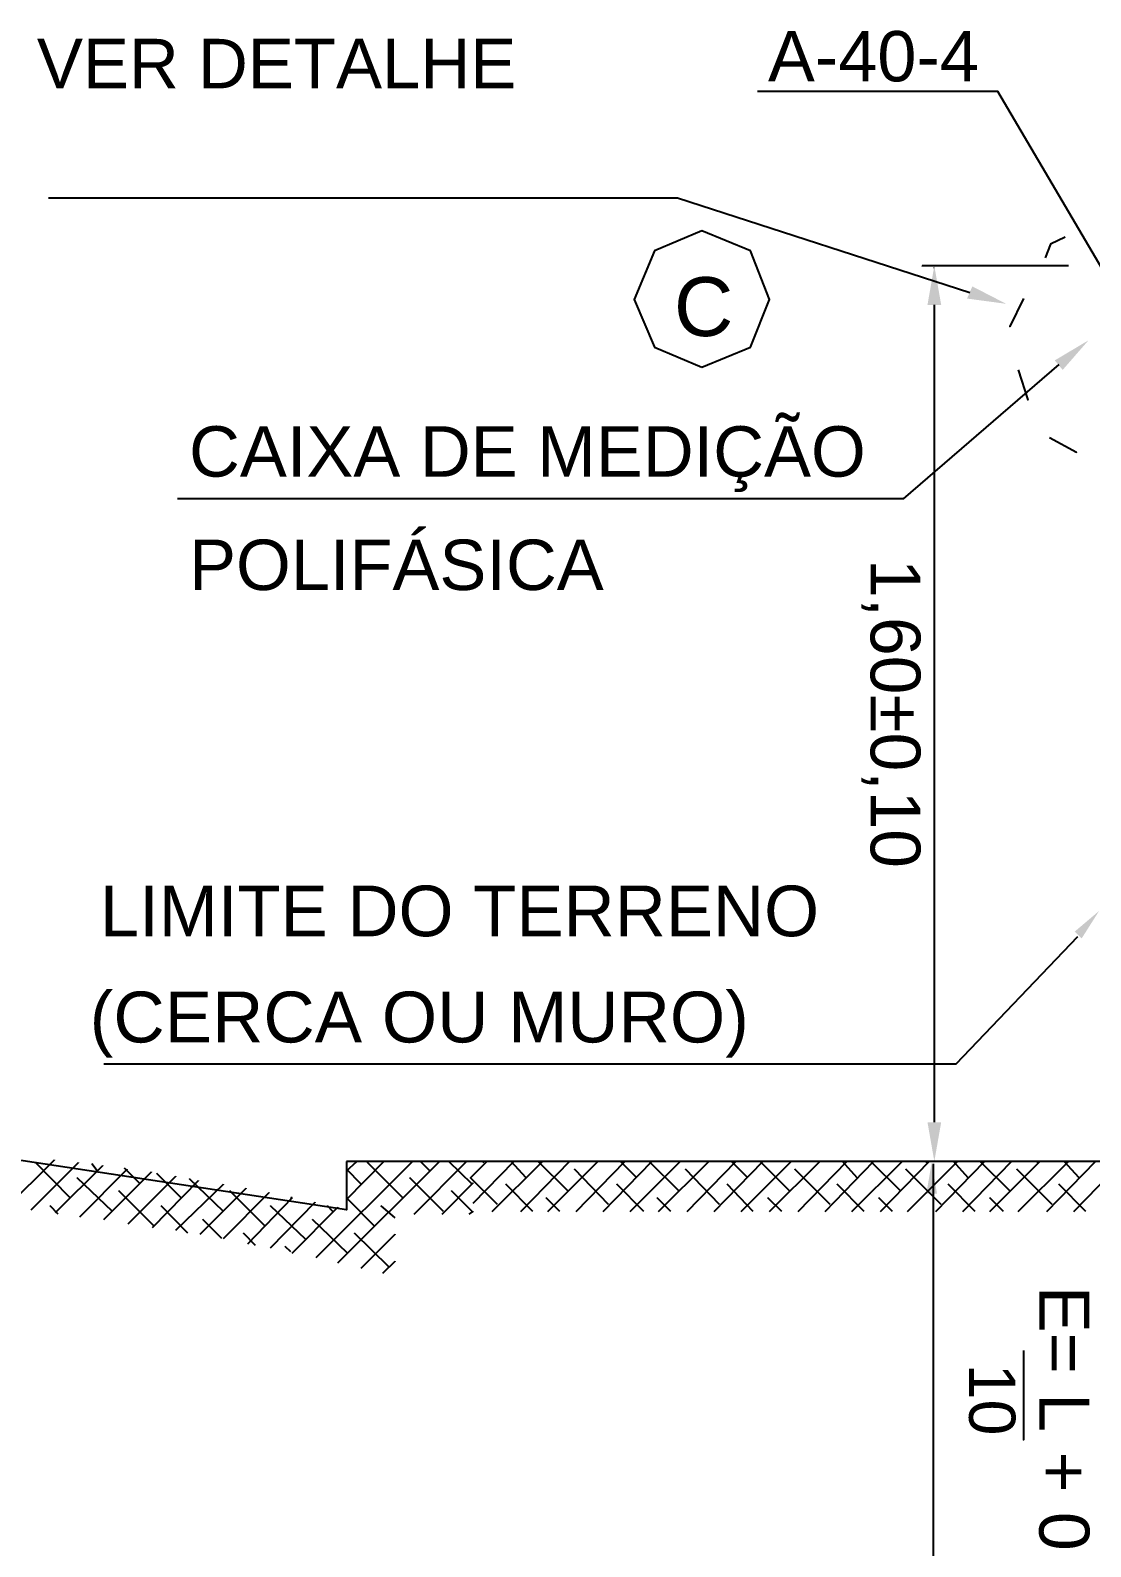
# Model space of a CAD drawing. Header units: millimetres. Extents: x 2300 to 2597, y 2140 to 2350.
# Drawn here: x 2485.49 to 2509.14, y 2236.16 to 2269.97 of the extents above; entities that cross this region are included whole.
import ezdxf

# ---------------------------------------------------------------- set-up
doc = ezdxf.new("R2010")
doc.units = ezdxf.units.MM
doc.styles.add('Arial0', font='arial.ttf', dxfattribs={"height": 1.907567})

msp = doc.modelspace()

# ---------------------------------------------------------------- hatches: boundary and pattern name
at = {"true_color": 0x000007}
for points in [[(2505.807, 2263.846), (2505.501, 2263.846), (2505.654, 2264.718)], [(2505.654, 2264.682), (2505.63, 2264.682), (2505.63, 2264.659), (2505.654, 2264.659)], [(2506.384, 2263.987), (2507.256, 2263.87), (2506.502, 2264.258)], [(2508.34, 2262.609), (2509.093, 2263.057), (2508.516, 2262.397)], [(2508.94, 2249.723), (2508.787, 2249.876), (2509.329, 2250.335)], [(2505.807, 2245.624), (2505.501, 2245.624), (2505.654, 2244.752)], [(2505.713, 2244.034), (2505.477, 2244.034), (2505.595, 2244.729)]]:
    msp.add_hatch(color=7, dxfattribs=at).paths.add_polyline_path(points)

# ---------------------------------------------------------------- linework, layer by layer
at = {"color": 7, "linetype": 'Continuous', "lineweight": -2, "true_color": 0x000007}
for points in [[(2510.754, 2262.338), (2507.067, 2268.605), (2501.708, 2268.605)], [(2506.443, 2264.117), (2499.929, 2266.225), (2485.9, 2266.225)], [(2508.575, 2265.354), (2508.245, 2265.201), (2508.128, 2264.894)], [(2508.646, 2264.718), (2505.383, 2264.718), (2505.383, 2264.718)], [(2505.654, 2245.624), (2505.654, 2263.846), (2505.654, 2263.846)], [(2507.645, 2263.987), (2507.338, 2263.363), (2507.338, 2263.363)], [(2508.434, 2262.515), (2504.959, 2259.523), (2488.778, 2259.523)], [(2507.527, 2262.397), (2507.739, 2261.726), (2507.739, 2261.726)], [(2508.222, 2260.89), (2508.823, 2260.56), (2508.823, 2260.56)], [(2508.846, 2249.758), (2506.137, 2246.92), (2487.137, 2246.92)], [(2492.544, 2243.668), (2483.368, 2245.058), (2474.109, 2245.058), (2464.945, 2243.668)], [(2484.934, 2243.692), (2486.03, 2244.788), (2486.03, 2244.788)], [(2491.872, 2242.608), (2494.016, 2244.752), (2494.016, 2244.752)], [(2492.355, 2242.491), (2494.617, 2244.752), (2494.617, 2244.752)], [(2495.371, 2244.752), (2492.544, 2244.752), (2492.544, 2244.752)], [(2492.544, 2244.752), (2492.544, 2243.668), (2492.544, 2243.668)], [(2492.544, 2244.54), (2492.779, 2244.752), (2492.779, 2244.752)], [(2492.544, 2243.904), (2493.38, 2244.752), (2493.38, 2244.752)], [(2494.052, 2243.574), (2495.218, 2244.752), (2495.218, 2244.752)], [(2494.405, 2244.54), (2494.193, 2244.752), (2494.193, 2244.752)], [(2514.547, 2244.752), (2494.829, 2244.752), (2494.829, 2244.752)], [(2495.347, 2244.246), (2494.829, 2244.752), (2494.829, 2244.752)], [(2495.312, 2244.387), (2495.677, 2244.752), (2495.677, 2244.752)], [(2495.371, 2243.822), (2496.278, 2244.752), (2496.278, 2244.752)], [(2495.618, 2244.729), (2495.583, 2244.752), (2495.583, 2244.752)], [(2495.795, 2243.633), (2496.914, 2244.752), (2496.914, 2244.752)], [(2496.549, 2244.387), (2496.219, 2244.752), (2496.219, 2244.752)], [(2496.431, 2243.633), (2497.515, 2244.752), (2497.515, 2244.752)], [(2497.479, 2244.093), (2496.82, 2244.752), (2496.82, 2244.752)], [(2497.032, 2243.633), (2498.151, 2244.752), (2498.151, 2244.752)], [(2497.668, 2243.633), (2498.751, 2244.752), (2498.751, 2244.752)], [(2498.268, 2243.633), (2499.352, 2244.752), (2499.352, 2244.752)], [(2499.022, 2244.387), (2498.657, 2244.752), (2498.657, 2244.752)], [(2498.869, 2243.633), (2499.988, 2244.752), (2499.988, 2244.752)], [(2499.953, 2244.093), (2499.293, 2244.752), (2499.293, 2244.752)], [(2499.505, 2243.633), (2500.624, 2244.752), (2500.624, 2244.752)], [(2500.141, 2243.633), (2501.225, 2244.752), (2501.225, 2244.752)], [(2500.742, 2243.633), (2501.826, 2244.752), (2501.826, 2244.752)], [(2501.496, 2244.387), (2501.131, 2244.752), (2501.131, 2244.752)], [(2501.343, 2243.633), (2502.462, 2244.752), (2502.462, 2244.752)], [(2502.426, 2244.093), (2501.767, 2244.752), (2501.767, 2244.752)], [(2501.979, 2243.633), (2503.098, 2244.752), (2503.098, 2244.752)], [(2502.615, 2243.633), (2503.699, 2244.752), (2503.699, 2244.752)], [(2503.216, 2243.633), (2504.299, 2244.752), (2504.299, 2244.752)], [(2503.934, 2244.387), (2503.604, 2244.752), (2503.604, 2244.752)], [(2503.816, 2243.633), (2504.935, 2244.752), (2504.935, 2244.752)], [(2504.9, 2244.093), (2504.24, 2244.752), (2504.24, 2244.752)], [(2504.452, 2243.633), (2505.536, 2244.752), (2505.536, 2244.752)], [(2505.053, 2243.633), (2506.172, 2244.752), (2506.172, 2244.752)], [(2510.236, 2244.752), (2505.383, 2244.752), (2505.383, 2244.752)], [(2505.501, 2244.729), (2505.442, 2244.752), (2505.442, 2244.752)], [(2505.689, 2243.633), (2506.773, 2244.752), (2506.773, 2244.752)], [(2506.408, 2244.387), (2506.078, 2244.752), (2506.078, 2244.752)], [(2506.29, 2243.633), (2507.374, 2244.752), (2507.374, 2244.752)], [(2507.338, 2244.093), (2506.679, 2244.752), (2506.679, 2244.752)], [(2506.891, 2243.633), (2508.01, 2244.752), (2508.01, 2244.752)], [(2507.527, 2243.633), (2508.646, 2244.752), (2508.646, 2244.752)], [(2507.974, 2244.729), (2507.916, 2244.752), (2507.916, 2244.752)], [(2508.163, 2243.633), (2509.247, 2244.752), (2509.247, 2244.752)], [(2508.881, 2244.387), (2508.552, 2244.752), (2508.552, 2244.752)], [(2508.764, 2243.633), (2509.847, 2244.752), (2509.847, 2244.752)], [(2485.512, 2243.668), (2486.572, 2244.729), (2486.572, 2244.729)], [(2486.383, 2243.939), (2485.606, 2244.729), (2485.606, 2244.729)], [(2486.053, 2243.61), (2487.114, 2244.658), (2487.114, 2244.658)], [(2486.595, 2243.515), (2487.655, 2244.575), (2487.655, 2244.575)], [(2486.984, 2244.54), (2486.866, 2244.693), (2486.866, 2244.693)], [(2487.137, 2243.456), (2488.197, 2244.517), (2488.197, 2244.517)], [(2487.95, 2244.246), (2487.597, 2244.599), (2487.597, 2244.599)], [(2487.679, 2243.362), (2488.739, 2244.422), (2488.739, 2244.422)], [(2488.857, 2243.939), (2488.315, 2244.481), (2488.315, 2244.481)], [(2492.874, 2244.246), (2492.544, 2244.575), (2492.544, 2244.575)], [(2493.804, 2243.939), (2493.015, 2244.729), (2493.015, 2244.729)], [(2498.386, 2243.786), (2497.632, 2244.575), (2497.632, 2244.575)], [(2500.86, 2243.786), (2500.106, 2244.575), (2500.106, 2244.575)], [(2503.333, 2243.786), (2502.544, 2244.575), (2502.544, 2244.575)], [(2505.807, 2243.786), (2505.018, 2244.575), (2505.018, 2244.575)], [(2505.63, 2244.693), (2505.63, 2232.726), (2505.63, 2232.726)], [(2508.281, 2243.786), (2507.491, 2244.575), (2507.491, 2244.575)], [(2487.326, 2243.633), (2486.536, 2244.387), (2486.536, 2244.387)], [(2488.256, 2243.303), (2487.467, 2244.093), (2487.467, 2244.093)], [(2488.221, 2243.28), (2489.246, 2244.328), (2489.246, 2244.328)], [(2488.739, 2243.221), (2489.799, 2244.246), (2489.799, 2244.246)], [(2489.799, 2243.633), (2489.045, 2244.363), (2489.045, 2244.363)], [(2489.281, 2243.127), (2490.306, 2244.151), (2490.306, 2244.151)], [(2490.73, 2243.303), (2489.941, 2244.093), (2489.941, 2244.093)], [(2494.711, 2243.633), (2493.957, 2244.387), (2493.957, 2244.387)], [(2494.676, 2243.574), (2495.371, 2244.269), (2495.371, 2244.269)], [(2495.371, 2243.61), (2494.888, 2244.093), (2494.888, 2244.093)], [(2495.913, 2243.786), (2495.312, 2244.387), (2495.312, 2244.387)], [(2496.702, 2243.633), (2496.101, 2244.246), (2496.101, 2244.246)], [(2499.175, 2243.633), (2498.575, 2244.246), (2498.575, 2244.246)], [(2501.614, 2243.633), (2501.037, 2244.246), (2501.037, 2244.246)], [(2504.087, 2243.633), (2503.487, 2244.246), (2503.487, 2244.246)], [(2506.561, 2243.633), (2505.96, 2244.246), (2505.96, 2244.246)], [(2509.035, 2243.633), (2508.434, 2244.246), (2508.434, 2244.246)], [(2486.112, 2243.574), (2485.936, 2243.763), (2485.936, 2243.763)], [(2489.01, 2243.15), (2488.409, 2243.763), (2488.409, 2243.763)], [(2489.799, 2243.032), (2490.824, 2244.057), (2490.824, 2244.057)], [(2490.341, 2242.915), (2491.331, 2243.939), (2491.331, 2243.939)], [(2490.848, 2242.82), (2491.849, 2243.845), (2491.849, 2243.845)], [(2491.637, 2243.009), (2490.848, 2243.763), (2490.848, 2243.763)], [(2491.331, 2243.939), (2491.307, 2243.939), (2491.307, 2243.939)], [(2492.238, 2243.633), (2492.12, 2243.763), (2492.12, 2243.763)], [(2493.168, 2243.303), (2492.544, 2243.939), (2492.544, 2243.939)], [(2493.627, 2243.492), (2493.321, 2243.763), (2493.321, 2243.763)], [(2497.303, 2243.633), (2496.996, 2243.939), (2496.996, 2243.939)], [(2499.776, 2243.633), (2499.47, 2243.939), (2499.47, 2243.939)], [(2502.25, 2243.633), (2501.944, 2243.939), (2501.944, 2243.939)], [(2504.723, 2243.633), (2504.417, 2243.939), (2504.417, 2243.939)], [(2507.197, 2243.633), (2506.891, 2243.939), (2506.891, 2243.939)], [(2489.764, 2243.032), (2489.34, 2243.456), (2489.34, 2243.456)], [(2491.331, 2242.703), (2492.355, 2243.727), (2492.355, 2243.727)], [(2492.567, 2242.703), (2491.79, 2243.456), (2491.79, 2243.456)], [(2495.277, 2243.574), (2495.371, 2243.633), (2495.371, 2243.633)], [(2490.518, 2242.879), (2490.247, 2243.15), (2490.247, 2243.15)], [(2493.498, 2242.396), (2492.72, 2243.15), (2492.72, 2243.15)], [(2492.874, 2242.373), (2493.627, 2243.127), (2493.627, 2243.127)], [(2491.307, 2242.738), (2491.177, 2242.856), (2491.177, 2242.856)], [(2493.357, 2242.255), (2493.627, 2242.526), (2493.627, 2242.526)], [(2507.645, 2240.535), (2507.645, 2238.545), (2507.645, 2238.545)]]:
    msp.add_lwpolyline(points, dxfattribs=at)
msp.add_lwpolyline([(2500.471, 2262.456), (2501.555, 2262.904), (2501.979, 2263.964), (2501.555, 2265.048), (2500.471, 2265.495), (2499.411, 2265.048), (2498.963, 2263.964), (2499.411, 2262.904)], close=True, dxfattribs=at)

# ---------------------------------------------------------------- texts
at = {"color": 7, "true_color": 0x000007, "style": 'Arial0'}
for s, height, p in [('VER DETALHE ', 1.1018, (2485.641, 2268.676)), ('A-40-4', 1.122, (2501.944, 2268.829)), ('C', 1.313, (2499.847, 2263.151)), ('CAIXA DE MEDIÇÃO ', 1.12384, (2489.034, 2260.017)), ('POLIFÁSICA ', 1.12384, (2489.034, 2257.489)), ('LIMITE DO TERRENO', 1.12949, (2487.043, 2249.77)), ('(CERCA OU MURO)', 1.13429, (2486.819, 2247.402))]:
    msp.add_text(s, height=height, dxfattribs=at).set_placement(p)
for s, height, p in [('1,60±0,10', 1.1101, (2504.233, 2258.18)), ('E= L + 0,60', 1.11775, (2507.994, 2241.972)), ('10', 1.0301, (2506.43, 2240.241))]:
    msp.add_text(s, height=height, rotation=270, dxfattribs=at).set_placement(p)

doc.saveas('drawing.dxf')
